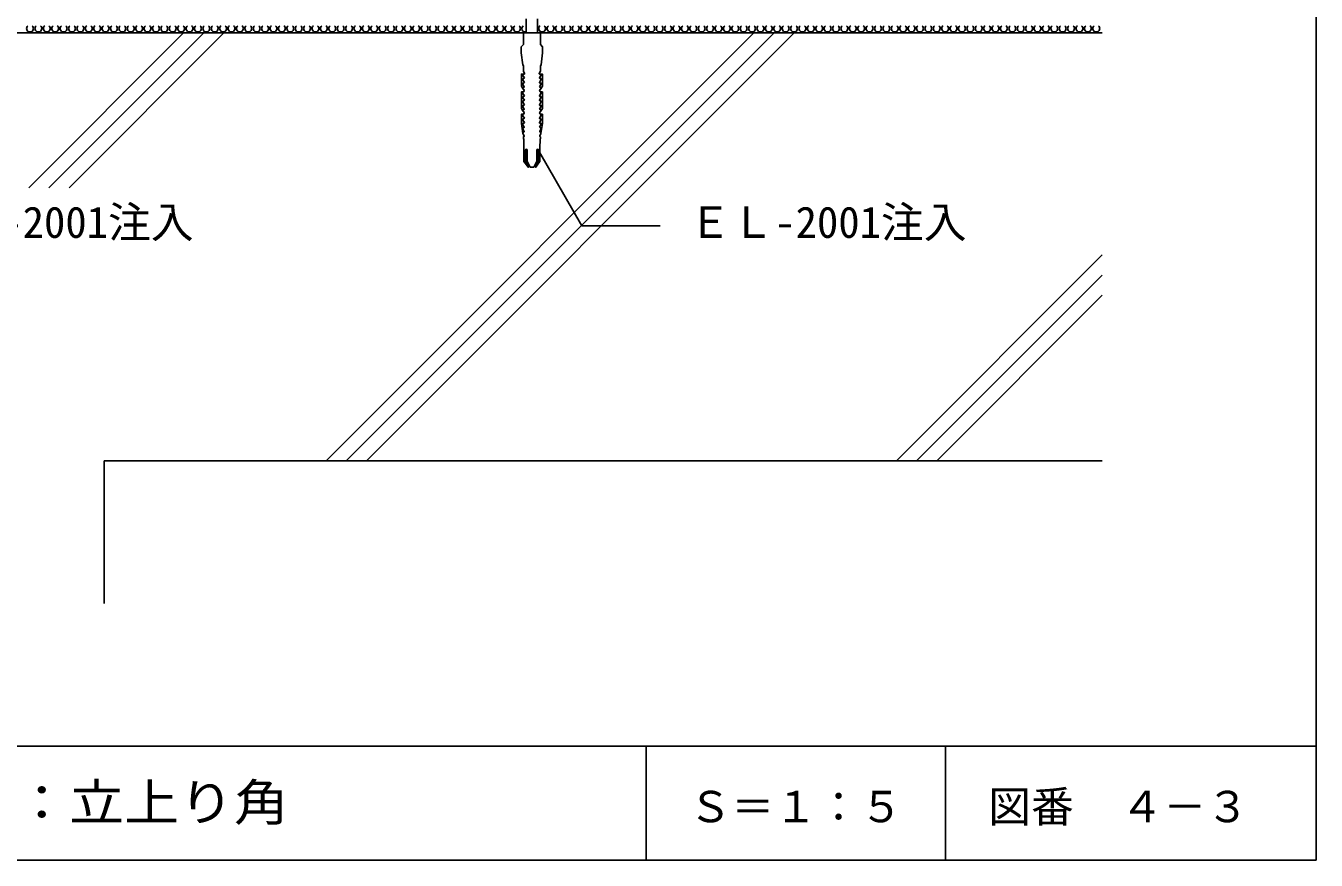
# Model space of a CAD drawing. Units: millimetres, scale not verified. Extents: x -410 to 390, y -605 to 625.
# Drawn here: x -62.6 to 389.8, y 34.6 to 327.1 of the extents above; entities that cross this region are included whole.
import ezdxf
from ezdxf.enums import TextEntityAlignment as Align

# ---------------------------------------------------------------- set-up
doc = ezdxf.new("R2010")
doc.units = ezdxf.units.MM
doc.header["$LTSCALE"] = 5
for name, color, linetype in [('2-2_in line', 7, 'Continuous'), ('2-3', 3, 'Continuous'), ('2-7_ビス', 7, 'Continuous'), ('2-A_moji', 7, 'Continuous'), ('2-D_ハッチ他', 4, 'Continuous'), ('2-E_con他', 4, 'Continuous'), ('F-2', 7, 'Continuous'), ('F-5', 6, 'Continuous'), ('F-7', 1, 'Continuous'), ('F-A', 7, 'Continuous')]:
    doc.layers.add(name, color=color, linetype=linetype)
doc.styles.add('HG丸ｺﾞｼｯｸM-PRO', font='')
doc.styles.add('ＭＳ ゴシック', font='')
doc.styles.get('HG丸ｺﾞｼｯｸM-PRO').set_extended_font_data('HG丸ｺﾞｼｯｸM-PRO')
doc.styles.get('ＭＳ ゴシック').set_extended_font_data('MS Gothic')

msp = doc.modelspace()

# ---------------------------------------------------------------- linework, layer by layer
at = {"layer": '2-2_in line'}
msp.add_lwpolyline([(-185.158, 574.595), (-185.158, 324.595), (314.842, 324.595)], dxfattribs=at)
at = {"layer": '2-3'}
for q in [(314.842, 174.595), (-35.158, 124.595)]:
    msp.add_line((-35.158, 174.595), q, dxfattribs=at)
at = {"layer": '2-7_ビス'}
for p, q in [((112.842, 329.595), (112.842, 324.595)), ((116.842, 329.595), (116.842, 324.595)), ((111.673, 304.97), (111.673, 304.97)), ((111.673, 304.97), (111.673, 304.97)), ((118.011, 304.97), (118.011, 304.97)), ((118.011, 304.97), (118.011, 304.97)), ((111.673, 289.303), (112.106, 288.479)), ((118.011, 289.303), (117.578, 288.479))]:
    msp.add_line(p, q, dxfattribs=at)
for points in [[(111.842, 320.499), (111.842, 324.595), (114.842, 324.595)], [(117.842, 320.499), (117.842, 324.595), (114.842, 324.595)], [(111.842, 320.499), (111.092, 319.675), (111.092, 317.576), (111.64, 313.458), (111.882, 313.051), (111.842, 313.051), (111.842, 311.237), (112.275, 310.412)], [(117.842, 320.499), (118.592, 319.675), (118.592, 317.576), (118.044, 313.458), (117.802, 313.051), (117.842, 313.051), (117.842, 311.237), (117.409, 310.412)], [(112.145, 310.165), (111.167, 310.165), (111.167, 305.931), (111.669, 304.97), (111.673, 304.97)], [(112.214, 308.845), (111.706, 309.67), (111.706, 310.165)], [(112.214, 307.279), (111.706, 308.103), (111.706, 308.581), (112.055, 308.598)], [(117.471, 308.845), (117.978, 309.67), (117.978, 310.165)], [(117.471, 307.279), (117.978, 308.103), (117.978, 308.581), (117.629, 308.598)], [(117.539, 310.165), (118.517, 310.165), (118.517, 305.931), (118.016, 304.97), (118.011, 304.97)], [(111.706, 303.898), (111.167, 303.898), (111.167, 298.101), (111.673, 297.137)], [(111.673, 304.97), (111.677, 305.447), (111.995, 305.465)], [(112.157, 305.712), (111.706, 306.537), (111.706, 307.014), (112.054, 307.031)], [(112.214, 302.579), (111.706, 303.403), (111.706, 303.898)], [(117.471, 302.579), (117.978, 303.403), (117.978, 303.898)], [(117.528, 305.712), (117.978, 306.537), (117.978, 307.014), (117.63, 307.031)], [(118.011, 304.97), (118.007, 305.447), (117.69, 305.465)], [(117.978, 303.898), (118.517, 303.898), (118.517, 298.101), (118.011, 297.137)], [(112.214, 301.012), (111.706, 301.837), (111.706, 302.314), (112.054, 302.331)], [(112.214, 299.445), (111.706, 300.27), (111.706, 300.747), (112.054, 300.765)], [(112.156, 297.879), (111.706, 298.703), (111.706, 299.181), (112.054, 299.198)], [(117.471, 301.012), (117.978, 301.837), (117.978, 302.314), (117.63, 302.331)], [(117.471, 299.445), (117.978, 300.27), (117.978, 300.747), (117.63, 300.765)], [(117.528, 297.879), (117.978, 298.703), (117.978, 299.181), (117.63, 299.198)], [(111.706, 296.065), (111.167, 296.065), (111.167, 292.816), (111.673, 289.303), (111.674, 289.781), (111.982, 289.798)], [(111.673, 297.137), (111.677, 297.614), (111.998, 297.631)], [(112.181, 293.179), (111.701, 294.003), (111.706, 294.481), (112.054, 294.498)], [(112.214, 294.745), (111.706, 295.57), (111.706, 296.065)], [(117.471, 294.745), (117.978, 295.57), (117.978, 296.065)], [(117.503, 293.179), (117.983, 294.003), (117.978, 294.481), (117.63, 294.498)], [(118.011, 297.137), (118.007, 297.614), (117.687, 297.631)], [(117.978, 296.065), (118.517, 296.065), (118.517, 292.816), (118.011, 289.303), (118.011, 289.781), (117.702, 289.798)], [(112.127, 290.045), (111.676, 290.87), (111.678, 291.347), (112.001, 291.365)], [(112.149, 291.612), (111.685, 292.437), (111.689, 292.914), (112.024, 292.931)], [(117.535, 291.612), (117.999, 292.437), (117.995, 292.914), (117.66, 292.931)], [(117.557, 290.045), (118.008, 290.87), (118.006, 291.347), (117.684, 291.365)], [(111.977, 288.231), (111.842, 288.231), (111.842, 287.448), (111.992, 287.448), (111.992, 285.84), (111.999, 285.84)], [(112.049, 285.51), (112.049, 279.56), (112.489, 278.908), (113.492, 277.595), (113.642, 277.595), (112.556, 279.56), (112.556, 283.531)], [(117.635, 285.51), (117.635, 279.56), (117.195, 278.908), (116.192, 277.595), (116.043, 277.595), (117.128, 279.56), (117.128, 283.531)], [(117.708, 288.231), (117.842, 288.231), (117.842, 287.448), (117.692, 287.448), (117.692, 285.84), (117.686, 285.84)], [(113.14, 283.531), (113.14, 279.56), (114.225, 277.595), (114.842, 277.595)], [(116.545, 283.531), (116.545, 279.56), (115.459, 277.595), (114.842, 277.595)]]:
    msp.add_lwpolyline(points, dxfattribs=at)
for centre, major_axis, start_param, end_param in [((112.006, 308.821), (0, -0.229), 0.2312026, 1.6765256), ((112.135, 310.336), (0, -0.172), 0.06848, 2.1628795), ((117.55, 310.336), (0, -0.172), 4.1203058, 6.2147054), ((117.678, 308.821), (0, -0.229), 4.6066597, 6.0519827), ((111.652, 304.434), (0, -0.536), 0.0442118, 3.0973809), ((111.949, 305.688), (0, -0.229), 0.2312026, 1.6765256), ((112.006, 307.255), (0, -0.229), 0.2312026, 1.6765256), ((117.678, 307.255), (0, -0.229), 4.6066597, 6.0519827), ((117.735, 305.688), (0, -0.229), 4.6066597, 6.0519827), ((118.033, 304.434), (0, -0.536), 3.1858044, 6.2389735), ((112.006, 302.555), (0, -0.229), 0.2312026, 1.6765256), ((112.006, 300.988), (0, -0.229), 0.2312026, 1.6765256), ((112.006, 299.421), (0, -0.229), 0.2312026, 1.6765256), ((117.678, 302.555), (0, -0.229), 4.6066597, 6.0519827), ((117.678, 300.988), (0, -0.229), 4.6066597, 6.0519827), ((117.678, 299.421), (0, -0.229), 4.6066597, 6.0519827), ((111.652, 296.601), (0, -0.536), 0.0442118, 3.0973809), ((111.949, 297.855), (0, -0.229), 0.2312026, 1.6765256), ((112.006, 294.721), (0, -0.229), 0.2312026, 1.6765256), ((117.678, 294.721), (0, -0.229), 4.6066597, 6.0519827), ((117.735, 297.855), (0, -0.229), 4.6066597, 6.0519827), ((118.033, 296.601), (0, -0.536), 3.1858044, 6.2389735), ((111.92, 290.021), (0, -0.229), 0.2312026, 1.6765256), ((111.942, 291.588), (0, -0.229), 0.2312026, 1.6765256), ((111.974, 293.155), (0, -0.229), 0.2312026, 1.6765256), ((117.71, 293.155), (0, -0.229), 4.6066597, 6.0519827), ((117.742, 291.588), (0, -0.229), 4.6066597, 6.0519827), ((117.765, 290.021), (0, -0.229), 4.6066597, 6.0519827), ((111.964, 288.405), (0, -0.174), 0.0818475, 2.1771705), ((111.322, 285.546), (0, -0.8), 1.5261677, 1.947508), ((117.721, 288.405), (0, -0.174), 4.1060148, 6.2013378), ((118.362, 285.546), (0, -0.8), 4.3356773, 4.7570176), ((112.848, 283.521), (0, -0.321), 1.5390306, 4.6806232), ((116.836, 283.521), (0, -0.321), 1.6025621, 4.7441547)]:
    msp.add_ellipse(centre, major_axis=major_axis, ratio=0.909574, start_param=start_param, end_param=end_param, dxfattribs=at)
at = {"layer": '2-A_moji'}
for p in [(117.462, 282.818), (159.812, 256.954)]:
    msp.add_line(p, (132.395, 256.954), dxfattribs=at)
at = {"layer": '2-D_ハッチ他'}
for centre, end in [((-61.156, 326.136), 52.47649), ((-58.213, 326.136), 52.47649), ((-55.269, 326.136), 52.47649), ((-52.325, 326.136), 52.47649), ((-49.381, 326.136), 52.47649), ((-46.437, 326.136), 52.47649), ((-43.493, 326.136), 52.47649), ((-40.549, 326.136), 52.47649), ((-37.605, 326.136), 52.47649), ((-34.661, 326.136), 52.47649), ((-31.717, 326.136), 52.47649), ((-28.773, 326.136), 52.47649), ((-25.829, 326.136), 52.47649), ((-22.886, 326.136), 52.47649), ((-19.942, 326.136), 52.47649), ((-16.998, 326.136), 52.47649), ((-14.054, 326.136), 52.47649), ((-11.11, 326.136), 52.47649), ((-8.166, 326.136), 52.47649), ((-5.222, 326.136), 52.47649), ((-2.278, 326.136), 52.47649), ((0.666, 326.136), 52.47649), ((3.61, 326.136), 52.47649), ((6.554, 326.136), 52.47649), ((9.498, 326.136), 52.47649), ((12.442, 326.136), 52.47649), ((15.385, 326.136), 52.47649), ((18.329, 326.136), 52.47649), ((21.273, 326.136), 52.47649), ((24.217, 326.136), 52.47649), ((27.161, 326.136), 52.47649), ((30.105, 326.136), 52.47649), ((33.049, 326.136), 52.47649), ((35.993, 326.136), 52.47649), ((38.937, 326.136), 52.47649), ((41.881, 326.136), 52.47649), ((44.825, 326.136), 52.47649), ((47.769, 326.136), 52.47649), ((50.712, 326.136), 52.47649), ((53.656, 326.136), 52.47649), ((56.6, 326.136), 52.47649), ((59.544, 326.136), 52.47649), ((62.488, 326.136), 52.47649), ((65.432, 326.136), 52.47649), ((68.376, 326.136), 52.47649), ((71.32, 326.136), 52.47649), ((74.264, 326.136), 52.47649), ((77.208, 326.136), 52.47649), ((80.152, 326.136), 52.47649), ((83.096, 326.136), 52.47649), ((86.04, 326.136), 52.47649), ((88.983, 326.136), 52.47649), ((91.927, 326.136), 52.47649), ((94.871, 326.136), 52.47649), ((97.815, 326.136), 52.47649), ((100.759, 326.136), 52.47649), ((103.703, 326.136), 52.47649), ((106.647, 326.136), 52.47649), ((109.591, 326.136), 52.47649), ((112.535, 326.136), 284.73748), ((118.423, 326.136), 52.47649), ((121.367, 326.136), 52.47649), ((124.31, 326.136), 52.47649), ((127.254, 326.136), 52.47649), ((130.198, 326.136), 52.47649), ((133.142, 326.136), 52.47649), ((136.086, 326.136), 52.47649), ((139.03, 326.136), 52.47649), ((141.974, 326.136), 52.47649), ((144.918, 326.136), 52.47649), ((147.862, 326.136), 52.47649), ((150.806, 326.136), 52.47649), ((153.75, 326.136), 52.47649), ((156.694, 326.136), 52.47649), ((159.638, 326.136), 52.47649), ((162.581, 326.136), 52.47649), ((165.525, 326.136), 52.47649), ((168.469, 326.136), 52.47649), ((171.413, 326.136), 52.47649), ((174.357, 326.136), 52.47649), ((177.301, 326.136), 52.47649), ((180.245, 326.136), 52.47649), ((183.189, 326.136), 52.47649), ((186.133, 326.136), 52.47649), ((189.077, 326.136), 52.47649), ((192.021, 326.136), 52.47649), ((194.965, 326.136), 52.47649), ((197.908, 326.136), 52.47649), ((200.852, 326.136), 52.47649), ((203.796, 326.136), 52.47649), ((206.74, 326.136), 52.47649), ((209.684, 326.136), 52.47649), ((212.628, 326.136), 52.47649), ((215.572, 326.136), 52.47649), ((218.516, 326.136), 52.47649), ((221.46, 326.136), 52.47649), ((224.404, 326.136), 52.47649), ((227.348, 326.136), 52.47649), ((230.292, 326.136), 52.47649), ((233.236, 326.136), 52.47649), ((236.179, 326.136), 52.47649), ((239.123, 326.136), 52.47649), ((242.067, 326.136), 52.47649), ((245.011, 326.136), 52.47649), ((247.955, 326.136), 52.47649), ((250.899, 326.136), 52.47649), ((253.843, 326.136), 52.47649), ((256.787, 326.136), 52.47649), ((259.731, 326.136), 52.47649), ((262.675, 326.136), 52.47649), ((265.619, 326.136), 52.47649), ((268.563, 326.136), 52.47649), ((271.507, 326.136), 52.47649), ((274.45, 326.136), 52.47649), ((277.394, 326.136), 52.47649), ((280.338, 326.136), 52.47649), ((283.282, 326.136), 52.47649), ((286.226, 326.136), 52.47649), ((289.17, 326.136), 52.47649), ((292.114, 326.136), 52.47649), ((295.058, 326.136), 52.47649), ((298.002, 326.136), 52.47649), ((300.946, 326.136), 52.47649), ((303.89, 326.136), 52.47649), ((306.834, 326.136), 52.47649), ((309.777, 326.136), 52.47649), ((312.721, 326.136), 52.47649)]:
    msp.add_arc(centre, 1.208, 127.52351, end, dxfattribs=at)
at = {"layer": '2-E_con他'}
for p, q in [((-61.594, 270.325), (-7.324, 324.595)), ((-54.523, 270.325), (-0.253, 324.595)), ((-47.452, 270.325), (6.818, 324.595)), ((42.676, 174.595), (192.676, 324.595)), ((49.747, 174.595), (199.747, 324.595)), ((56.818, 174.595), (206.818, 324.595)), ((242.676, 174.595), (314.842, 246.761)), ((249.747, 174.595), (314.842, 239.69)), ((256.818, 174.595), (314.842, 232.619))]:
    msp.add_line(p, q, dxfattribs=at)
at = {"layer": 'F-2'}
for p, q in [((154.842, 74.595), (154.842, 34.595)), ((259.842, 74.595), (259.842, 34.595))]:
    msp.add_line(p, q, dxfattribs=at)
at = {"layer": 'F-5'}
msp.add_line((-410.158, 74.595), (389.842, 74.595), dxfattribs=at)
at = {"layer": 'F-7'}
for p in [(389.842, 624.595), (-410.158, 34.595)]:
    msp.add_line(p, (389.842, 34.595), dxfattribs=at)

# ---------------------------------------------------------------- texts
at = {"layer": '2-A_moji', "style": 'ＭＳ ゴシック'}
for p in [(-101.22, 249.454), (169.812, 249.454)]:
    msp.add_text('ＥＬ-2001注入', height=11, dxfattribs=at).set_placement(p, align=Align.BOTTOM_LEFT)
at = {"layer": 'F-A', "style": 'HG丸ｺﾞｼｯｸM-PRO', "width": 1.1}
msp.add_text('部位：立上り角', height=12.83, dxfattribs=at).set_placement((-105.158, 44.595), align=Align.BOTTOM_LEFT)
at = {"layer": 'F-A', "style": 'HG丸ｺﾞｼｯｸM-PRO'}
for s, p in [('Ｓ＝１：５', (169.842, 44.595)), ('図番', (274.842, 44.595)), ('４－３', (321.26, 44.595))]:
    msp.add_text(s, height=11, dxfattribs=at).set_placement(p, align=Align.BOTTOM_LEFT)

doc.saveas('drawing.dxf')
